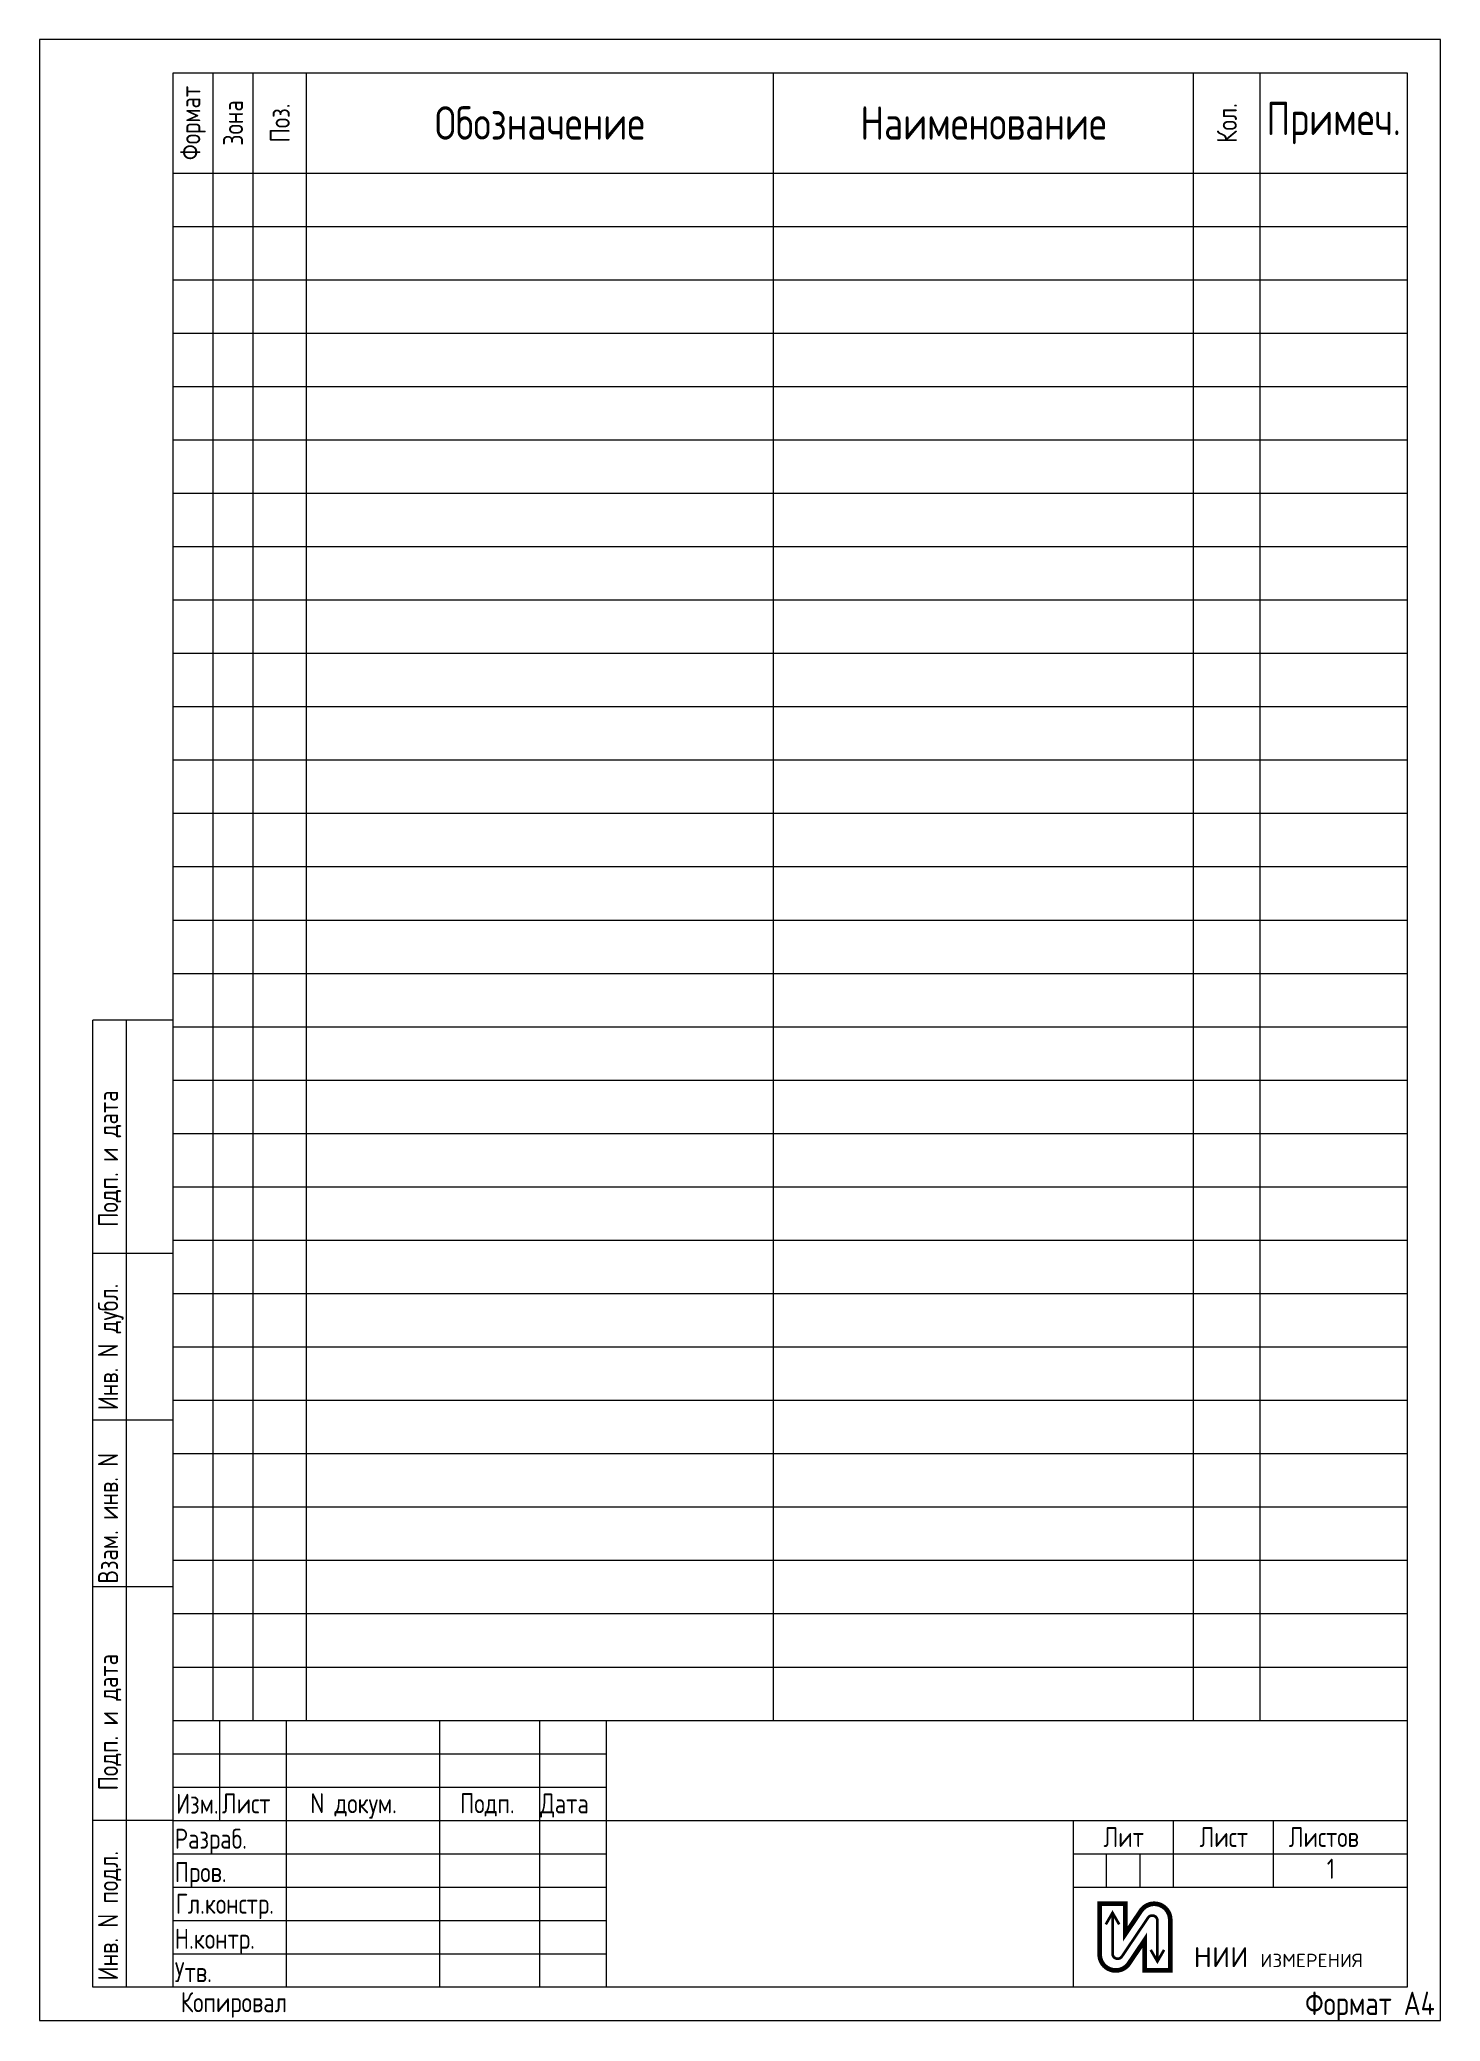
# Paper-space layout 'А4сп_p(1)' of a CAD drawing. Header units: millimetres. Extents: x 0 to 210, y 0 to 297.
import ezdxf
from ezdxf.enums import TextEntityAlignment as Align

# ---------------------------------------------------------------- set-up
doc = ezdxf.new("R2010")
doc.units = ezdxf.units.MM
doc.layers.add('00_TITLE', color=7, linetype='Continuous', lineweight=20)
doc.styles.add('ROMAND', font='romand')
doc.styles.add('ГОСТ_А_2', font='')
doc.styles.get('ГОСТ_А_2').set_extended_font_data('GOST_type_A')

# ---------------------------------------------------------------- blocks, each defined once
blk = doc.blocks.new('LBL_BV', base_point=(539, 20))
at = {"color": 7, "const_width": 0.7}
blk.add_lwpolyline([(549.65474, 7.5), (553.500306, 7.5), (553.500306, 15.096521, 0.739961), (549.104253, 16.44053), (546.770566, 12.980696), (546.770566, 17.5), (542.925, 17.5), (542.925, 9.903479, 0.739961), (547.321053, 8.55947), (549.65474, 12.019304)], format="xyb", close=True, dxfattribs=at)
at = {"color": 7, "const_width": 0.4}
for points in [[(543.847783, 14.413515), (544.847783, 16.145566), (545.847783, 14.413515)], [(550.577523, 10.586485), (551.577523, 8.854434), (552.577523, 10.586485)]]:
    blk.add_lwpolyline(points, dxfattribs=at)
blk.add_lwpolyline([(544.847783, 16.145566), (544.847783, 10.027031, 0.739961), (546.25452, 9.596948), (550.170786, 15.403052, -0.739961), (551.577523, 14.972969), (551.577523, 8.854434)], format="xyb", dxfattribs=at)
at = {"style": 'ROMAND'}
for s, height, p in [('НИИ', 3, (557.000306, 8)), ('ИЗМЕРЕНИЯ', 2, (567.000306, 8))]:
    blk.add_text(s, height=height, dxfattribs=at).set_placement(p)
blk = doc.blocks.new('ГОСТ A4сп1-p_print_NII')
for p, q in [((20, 292), (205, 292)), ((20, 5), (20, 292)), ((26, 45), (26, 292)), ((32, 45), (32, 292)), ((40, 45), (40, 292)), ((110, 45), (110, 292)), ((173, 45), (173, 292)), ((183, 45), (183, 292)), ((205, 292), (205, 5)), ((20, 277), (205, 277)), ((20, 269), (205, 269)), ((20, 261), (205, 261)), ((20, 253), (205, 253)), ((20, 245), (205, 245)), ((20, 237), (205, 237)), ((20, 229), (205, 229)), ((20, 221), (205, 221)), ((20, 213), (205, 213)), ((20, 205), (205, 205)), ((20, 197), (205, 197)), ((20, 189), (205, 189)), ((20, 181), (205, 181)), ((20, 173), (205, 173)), ((20, 165), (205, 165)), ((20, 157), (205, 157)), ((8, 5), (8, 150)), ((20, 150), (8, 150)), ((13, 5), (13, 150)), ((20, 149), (205, 149)), ((20, 141), (205, 141)), ((20, 133), (205, 133)), ((20, 125), (205, 125)), ((20, 117), (205, 117)), ((20, 115), (8, 115)), ((20, 109), (205, 109)), ((20, 101), (205, 101)), ((20, 93), (205, 93)), ((20, 90), (8, 90)), ((20, 85), (205, 85)), ((20, 77), (205, 77)), ((20, 69), (205, 69)), ((20, 65), (8, 65)), ((20, 61), (205, 61)), ((20, 53), (205, 53)), ((20, 45), (205, 45)), ((27, 30), (27, 45)), ((37, 20), (37, 45)), ((60, 20), (60, 45)), ((75, 20), (75, 45)), ((85, 5), (85, 45)), ((20, 40), (85, 40)), ((20, 35), (27, 35)), ((27, 35), (37, 35)), ((37, 35), (60, 35)), ((60, 35), (75, 35)), ((75, 35), (85, 35)), ((20, 30), (8, 30)), ((20, 30), (27, 30)), ((27, 30), (37, 30)), ((37, 30), (60, 30)), ((37, 30), (60, 30)), ((60, 30), (75, 30)), ((60, 30), (75, 30)), ((75, 30), (85, 30)), ((75, 30), (85, 30)), ((85, 30), (205, 30)), ((155, 5), (155, 30)), ((170, 20), (170, 30)), ((185, 20), (185, 30)), ((20, 25), (37, 25)), ((37, 25), (60, 25)), ((37, 25), (60, 25)), ((60, 25), (75, 25)), ((60, 25), (75, 25)), ((75, 25), (85, 25)), ((75, 25), (85, 25)), ((155, 25), (170, 25)), ((159.96, 20), (159.96, 25)), ((164.98, 20), (164.98, 25)), ((170, 25), (205, 25)), ((20, 20), (37, 20)), ((37, 5), (37, 20)), ((37, 20), (60, 20)), ((37, 5), (37, 20)), ((37, 20), (60, 20)), ((60, 5), (60, 20)), ((60, 20), (75, 20)), ((60, 5), (60, 20)), ((60, 20), (75, 20)), ((75, 5), (75, 20)), ((75, 20), (85, 20)), ((75, 5), (75, 20)), ((75, 20), (85, 20)), ((155, 20), (159.96, 20)), ((159.96, 20), (164.98, 20)), ((164.98, 20), (170, 20)), ((170, 20), (185, 20)), ((185, 20), (205, 20)), ((20, 15), (85, 15)), ((20, 10), (85, 10)), ((20, 5), (8, 5)), ((205, 5), (20, 5))]:
    blk.add_line(p, q)
blk.add_lwpolyline([(210, 297), (0, 297), (0, 0), (210, 0)], close=True)
blk.add_blockref('LBL_BV', (155, 20))
at = {"style": 'ГОСТ_А_2'}
for s, p in [('Подп. и дата', (11.76, 119)), ('Инв. N дубл.', (11.76, 91.5)), ('Взам. инв. N', (11.76, 65.5)), ('Подп. и дата', (11.76, 34.5)), ('Инв. N подл.', (11.76, 6))]:
    blk.add_text(s, height=3, rotation=90, dxfattribs=at).set_placement(p)
for s, p in [('Изм.', (20.44, 31.01)), ('Лист', (27.33, 31.05)), ('N докум.', (40.59, 31.07)), ('Подп.', (63.03, 31.07)), ('Дата', (75.05, 31.04)), ('Разраб.', (20.26, 25.75)), ('Пров.', (20.26, 20.75)), ('Гл.констр.', (20.41, 16)), ('Н.контр.', (20.26, 10.75)), ('Утв.', (20.26, 5.75)), ('Копировал', (21.16, 1.24))]:
    blk.add_text(s, height=3, dxfattribs=at).set_placement(p)
at = {"char_height": 3, "attachment_point": 5, "rotation": 90, "style": 'ГОСТ_А_2'}
for s, width, heights, insert in [('Формат', 28.3011, [0], (23, 284.5)), ('Зона', 28.3011, [0], (29, 284.5)), ('Поз.', 28.3011, [0], (36, 284.5)), ('Кол.', 14.7876, [9.85], (178, 284.5))]:
    blk.add_mtext_dynamic_manual_height_columns(s, width=width, gutter_width=12.5, heights=heights, dxfattribs=dict(at, insert=insert))
at = {"attachment_point": 5, "style": 'ГОСТ_А_2'}
for s, width, heights, insert, char_height in [('Обозначение', 28.3011, [0], (75, 284.5), 5), ('Наименование', 28.3011, [0], (141.5, 284.5), 5), ('Примеч.', 28.3011, [0], (194, 284.5), 5), ('Лит', 14.5486, [5.26], (162.53, 27.51), 3), ('Лист', 14.5486, [5.26], (177.53, 27.51), 3), ('Листов', 14.5486, [5.26], (192.53, 27.51), 3)]:
    blk.add_mtext_dynamic_manual_height_columns(s, width=width, gutter_width=12.5, heights=heights, dxfattribs=dict(at, insert=insert, char_height=char_height))
at = {"lineweight": 30, "style": 'ГОСТ_А_2'}
blk.add_attdef('NUMBER1', text='', height=7, dxfattribs=at).set_placement((145, 37.25), align=Align.MIDDLE_CENTER)
at = {"style": 'ГОСТ_А_2'}
for tag, p in [('MAKE_IT', (37.59, 26.27)), ('CHECK_IT', (37.59, 21.34)), ('LS', (176.04, 21.25)), ('LSS', (192.98, 21.25)), ('KONSTR_GL', (37.45, 16.2)), ('N_CNTRL', (37.6, 11.43)), ('UTW', (37.6, 6.22))]:
    blk.add_attdef(tag, p, '', height=3, dxfattribs=at)
for tag, height, p in [('DATA_RZ', 2.5, (79.76, 26.09)), ('DATA_PR', 2.5, (79.76, 21.09)), ('DATA_GT', 2.5, (79.76, 16.09)), ('DATA_NK', 2.5, (79.76, 11.09)), ('DATA_UT', 2.5, (79.76, 6.09)), ('DWGPREFIX\\DWGNAME', 2, (92.1, 2.13))]:
    blk.add_attdef(tag, text='', height=height, dxfattribs=at).set_placement(p, align=Align.CENTER)
at = {"lineweight": 30, "style": 'ГОСТ_А_2'}
for tag, p in [('TITLE_1', (119.46, 24.7)), ('TITLE_2', (119.46, 18.96)), ('TITLE_3', (119.46, 12.88)), ('TITLE_4', (119.46, 7.13))]:
    blk.add_attdef(tag, text='', height=4, dxfattribs=at).set_placement(p, align=Align.CENTER)
at = {"style": 'ГОСТ_А_2'}
for tag, p in [('LT1', (157.48, 22.5)), ('LT2', (162.45, 22.5)), ('LT3', (167.46, 22.5))]:
    blk.add_attdef(tag, text='', height=3, dxfattribs=at).set_placement(p, align=Align.MIDDLE_CENTER)
blk.add_attdef('FORMAT_4', text='', height=3.5, dxfattribs=at).set_placement((209.17, 2.57), align=Align.MIDDLE_RIGHT)

psp = doc.layouts.new('А4сп_p(1)')

# ---------------------------------------------------------------- block references
at = {"layer": '00_TITLE'}
psp.add_blockref('ГОСТ A4сп1-p_print_NII', (0, 0), dxfattribs=at).add_auto_attribs({'LSS': '1', 'FORMAT_4': 'Формат А4'})

doc.saveas('drawing.dxf')
